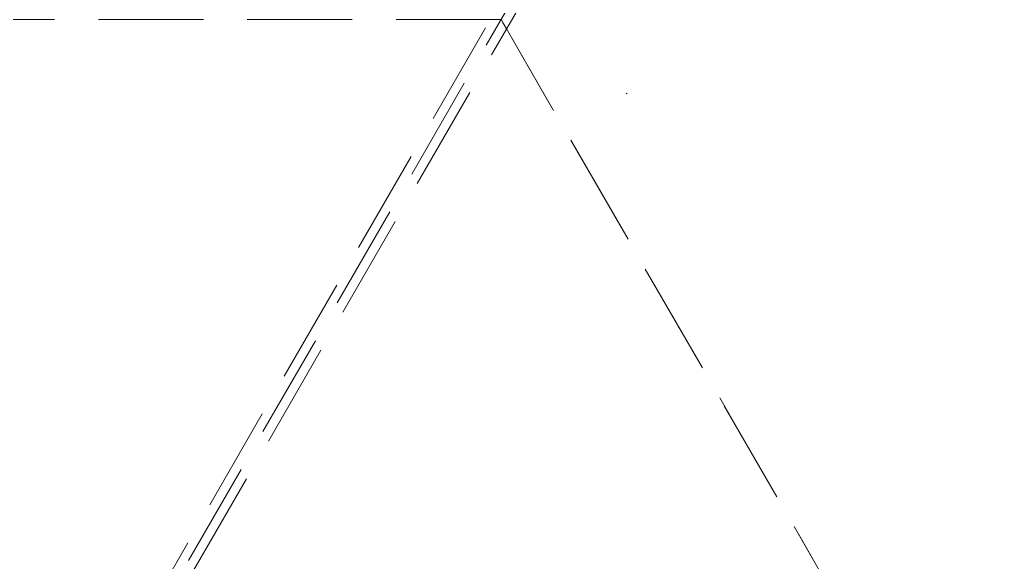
# Model space of a CAD drawing. Header units: millimetres. Extents: x 1.5 to 37.9, y -0.3 to 12.6.
# Drawn here: x 5.769 to 7.999, y 3.561 to 4.803 of the extents above; entities that cross this region are included whole.
import ezdxf

# ---------------------------------------------------------------- set-up
doc = ezdxf.new("R2010")
doc.units = ezdxf.units.MM
doc.linetypes.add('ACAD_ISO02W100', pattern=[15, 12, -3])
doc.layers.add('0.2', color=6, linetype='Continuous', lineweight=15)

msp = doc.modelspace()

# ---------------------------------------------------------------- linework, layer by layer
at = {"layer": '0.2', "linetype": 'ACAD_ISO02W100', "ltscale": 0.02}
for points in [[(6.869503177623894, 4.803166581124484), (4.610621673209561, 4.803166581124485)], [(7.998943929831061, 2.846917814162858), (6.869503177623894, 4.803166581124484)]]:
    msp.add_lwpolyline(points, dxfattribs=at)
at = {"layer": '0.2', "linetype": 'ACAD_ISO02W100', "ltscale": 0.02, "extrusion": (-0.1031093448248832, -0.178580491341804, 0.9785077777523812)}
msp.add_lwpolyline([(3.526156466674752, 5.744056634662341), (3.526156466674751, 7.924388370588688)], dxfattribs=at)
at = {"layer": '0.2', "linetype": 'ACAD_ISO02W100', "ltscale": 0.02, "extrusion": (-0.1030052405249206, -0.1784103100350158, 0.978549784986749)}
msp.add_lwpolyline([(3.547580972637987, 7.936557451790416), (3.547580972637986, 5.745963093221498)], dxfattribs=at)
at = {"layer": '0.2', "linetype": 'ACAD_ISO02W100', "ltscale": 0.02, "extrusion": (0.0001428366115637159, 0.9999999896505288, 1.722337688983749e-05)}
msp.add_lwpolyline([(-6.868842469374957, 2.430039278846052), (-6.868267027749457, 2.429988833113691), (-6.867690171693194, 2.429950265439726), (-6.867112233055067, 2.429923664101467), (-6.86653354368397, 2.429909117376226), (-6.8659544354288, 2.429906713541313), (-6.865375240138452, 2.42991654087404), (-6.864796289661822, 2.429938687651715), (-6.864217915847805, 2.429973242151651), (-6.8636404505453, 2.430020292651159), (-6.863064225603202, 2.430079927427547), (-6.862489572870406, 2.430152234758129), (-6.861916824195808, 2.430237302920213), (-6.861346311428306, 2.430335220191112), (-6.860778366416793, 2.430446074848135), (-6.860213321010169, 2.430569955168594), (-6.859651507057329, 2.430706949429798), (-6.859093256407164, 2.430857145909059), (-6.858538900908577, 2.431020632883688), (-6.857988772410462, 2.431197498630994), (-6.857443202761713, 2.43138783142829), (-6.856902523811228, 2.431591719552886), (-6.856367067407902, 2.431809251282091), (-6.855837165400631, 2.432040514893218), (-6.855313149638311, 2.432285598663577), (-6.854795351969842, 2.43254459087048), (-6.854284104244114, 2.432817579791232), (-6.853779738310025, 2.433104653703151), (-6.853282586016475, 2.433405900883544), (-6.852792979212354, 2.433721409609722), (-6.852311249746562, 2.434051268158996), (-6.851837729467993, 2.434395564808677), (-6.851372750225546, 2.434754387836076), (-6.850948033826283, 2.435101575837008), (-6.850535188321808, 2.435458439821846), (-6.850134334552612, 2.43582477047813), (-6.849745593359193, 2.436200358493394), (-6.849369085582047, 2.43658499455517), (-6.849004932061669, 2.436978469350996), (-6.848653253638552, 2.437380573568405), (-6.848314171153191, 2.437791097894935), (-6.847987805446084, 2.438209833018118), (-6.847674277357724, 2.438636569625491), (-6.847373707728607, 2.43907109840459), (-6.847086217399228, 2.439513210042946), (-6.846811927210082, 2.439962695228099), (-6.846550958001664, 2.440419344647581), (-6.84630343061447, 2.440882948988928), (-6.846069465888995, 2.441353298939675), (-6.845849184665733, 2.441830185187356), (-6.84564270778518, 2.442313398419508), (-6.845450156087832, 2.442802729323664), (-6.845271650414181, 2.443297968587362), (-6.845107311604727, 2.443798906898135), (-6.844957260499961, 2.444305334943518), (-6.844821617940379, 2.444817043411046), (-6.844700504766479, 2.445333822988255), (-6.844594041818753, 2.44585546436268), (-6.844502349937699, 2.446381758221855), (-6.844425549963806, 2.446912495253317), (-6.844363762737578, 2.447447466144598), (-6.844317109099502, 2.447986461583236), (-6.844285709890078, 2.448529272256766), (-6.844269685949802, 2.449075688852721), (-6.844269158119166, 2.449625502058637)], dxfattribs=at)
at = {"layer": '0.2', "linetype": 'ACAD_ISO02W100', "ltscale": 0.02, "extrusion": (0.0002164238806744001, 0.9999997353911966, -0.0006945345498804206)}
msp.add_lwpolyline([(-6.84391561854848, 2.453044619407362), (-6.854568954770101, 2.454214243414708), (-6.859895262396048, 2.454926945395906), (-6.865221157289971, 2.455792923022844)], dxfattribs=at)
at = {"layer": '0.2', "linetype": 'ACAD_ISO02W100', "ltscale": 0.02, "extrusion": (-0.000468783221981315, 0.9999998503602106, -0.0002819961833602864)}
msp.add_lwpolyline([(-6.871779326323902, 2.445833065232615), (-6.870878185342285, 2.447695320253344), (-6.870438144069696, 2.448642945254039), (-6.870010737858966, 2.449610367243128), (-6.869600178397386, 2.450604185216744), (-6.869210677372239, 2.451630998171018), (-6.869025139925606, 2.452158839952195), (-6.868846446470815, 2.452697405102083), (-6.868675123468776, 2.453247518495203), (-6.868511697380401, 2.45381000500607)], dxfattribs=at)
at = {"layer": '0.2', "linetype": 'ACAD_ISO02W100', "ltscale": 0.02, "extrusion": (0.1611374638707579, -0.09114491418982967, 0.9827142628224285)}
msp.add_lwpolyline([(7.561155099827128, -3.095259163073262), (7.561155099827129, -3.098203798845256)], dxfattribs=at)
at = {"layer": '0.2', "linetype": 'ACAD_ISO02W100', "ltscale": 0.02, "extrusion": (-0.1651344542423691, 0.09631402738634141, 0.9815570386639271)}
msp.add_lwpolyline([(-7.608355249521093, 3.918084893414223), (-7.608355249521095, 3.920852864292385)], dxfattribs=at)
at = {"layer": '0.2', "linetype": 'ACAD_ISO02W100', "ltscale": 0.02, "extrusion": (1, 0, 0)}
for points in [[(4.803167261925414, 2.47412845834367), (4.803167261925414, 2.451539643299527)], [(4.803166921483781, 2.47412845834367), (4.803166921483781, 2.451539643299527)]]:
    msp.add_lwpolyline(points, dxfattribs=at)
at = {"layer": '0.2', "linetype": 'ACAD_ISO02W100', "ltscale": 0.02, "extrusion": (-5.845258135019507e-07, 1.012429071438201e-06, 0.9999999999993168)}
for points in [[(6.869505200135893, 4.803164439475382), (7.998945396644936, 2.846915351782979)], [(6.869505213339639, 4.803164416605809), (7.998945409848682, 2.846915328913406)]]:
    msp.add_lwpolyline(points, dxfattribs=at)
at = {"layer": '0.2', "linetype": 'ACAD_ISO02W100', "ltscale": 0.02, "extrusion": (0.9999999999505675, -1.712393729445436e-10, 9.943084459919321e-06)}
msp.add_lwpolyline([(4.803121418293218, 2.444411304363775), (4.803121665558958, 2.430053717657046)], dxfattribs=at)
at = {"layer": '0.2', "linetype": 'ACAD_ISO02W100', "ltscale": 0.02, "extrusion": (0.8564136869772941, 0.5162085520787917, 0.00918300161573812)}
msp.add_lwpolyline([(0.5641566841011851, 2.375541091049692), (0.5643102096066679, 2.374979258435507), (0.5644729336663801, 2.374429861692151), (0.5646442430433725, 2.373892071761572), (0.5648235245006954, 2.373365059585713), (0.565203550708544, 2.372340052265932), (0.5656081063943366, 2.371348207268369), (0.5660322856624846, 2.370382892128576), (0.5664711826173967, 2.369437474382114), (0.5673735060051674, 2.367579801211404)], dxfattribs=at)
at = {"layer": '0.2', "linetype": 'ACAD_ISO02W100', "ltscale": 0.02, "extrusion": (0.8659245115305289, 0.5001747095105378, 1.722394780434447e-05)}
msp.add_lwpolyline([(0.6981976062106936, 2.449267881232917), (0.6982053143041909, 2.448717907822141), (0.6982285392017693, 2.448171570650163), (0.6982671524668977, 2.44762907527884), (0.6983210256630445, 2.447090627270029), (0.6983900303536834, 2.446556432185588), (0.69847403810228, 2.446026695587374), (0.6985729204723081, 2.445501623037243), (0.698686549027236, 2.444981420097055), (0.6988147953305321, 2.444466292328663), (0.6989575309456684, 2.443956445293927), (0.6991146274361153, 2.443452084554703), (0.6992859563653426, 2.442953415672847), (0.6994713892968201, 2.442460644210219), (0.6996707977940164, 2.441973975728672), (0.6998840534204014, 2.441493615790068), (0.7001110277394473, 2.441019769956259), (0.700351592314624, 2.440552643789105), (0.7006056187093996, 2.440092442850463), (0.7008729784872445, 2.439639372702188), (0.7011535432116309, 2.439193638906141), (0.7014471844460268, 2.438755447024175), (0.7017537737539015, 2.438325002618149), (0.702073182698725, 2.437902511249921), (0.7024052828439711, 2.437488178481346), (0.7027499457531055, 2.437082209874281), (0.7031070429896, 2.436684810990584), (0.7034764461169241, 2.436296187392113), (0.7038580266985472, 2.435916544640724), (0.7042516562979415, 2.435546088298274), (0.7046572064785748, 2.435185023926619), (0.7050745488039181, 2.434833557087619), (0.7055035548374424, 2.434491893343128), (0.7059767435434154, 2.434136252064466), (0.7064584029665673, 2.433795382375402), (0.7069481962600213, 2.433469191555275), (0.7074457865769026, 2.433157586883419), (0.7079508370703329, 2.432860475639169), (0.7084630108934356, 2.432577765101861), (0.7089819711993348, 2.432309362550831), (0.7095073811411567, 2.432055175265412), (0.7100389038720216, 2.431815110524942), (0.7105762025450528, 2.431589075608756), (0.7111189403133742, 2.431376977796189), (0.7116667803301127, 2.431178724366576), (0.7122193857483876, 2.430994222599256), (0.7127764197213242, 2.430823379773559), (0.7133375454020467, 2.430666103168823), (0.7139024259436773, 2.430522300064385), (0.7144707244993405, 2.430391877739579), (0.7150421042221593, 2.43027474347374), (0.7156162282652585, 2.430170804546206), (0.7161927597817588, 2.430079968236308), (0.7167713619247862, 2.430002141823386), (0.7173516978474637, 2.429937232586774), (0.7179334307029159, 2.429885147805805), (0.7185162236442637, 2.429845794759819), (0.7190997398246335, 2.429819080728148), (0.7196836423971456, 2.429804912990127), (0.7202675945149273, 2.429803198825095), (0.7208512593310998, 2.429813845512386), (0.7214342999987862, 2.429836760331334), (0.7220163796711114, 2.429871850561276), (0.7225971615012008, 2.429919023481546), (0.7231763086421741, 2.429978186371481)], dxfattribs=at)
at = {"layer": '0.2', "linetype": 'ACAD_ISO02W100', "ltscale": 0.02, "extrusion": (-0.103109344824883, -0.1785804913418039, 0.9785077777523812)}
msp.add_lwpolyline([(3.56907371361901, 7.924131216572571), (3.56907371361901, 5.744304488996806)], dxfattribs=at)
at = {"layer": '0.2', "linetype": 'ACAD_ISO02W100', "ltscale": 0.02}
msp.add_polyline3d([(6.871126465521566, 4.800328629800591, 2.452440562939566), (6.873861565693778, 4.795608551638372, 2.451498997496312), (6.876587053815181, 4.790897804038399, 2.450715379253902), (6.882022028611249, 4.781491827497376, 2.44941171693882)], dxfattribs=at)

doc.saveas('drawing.dxf')
